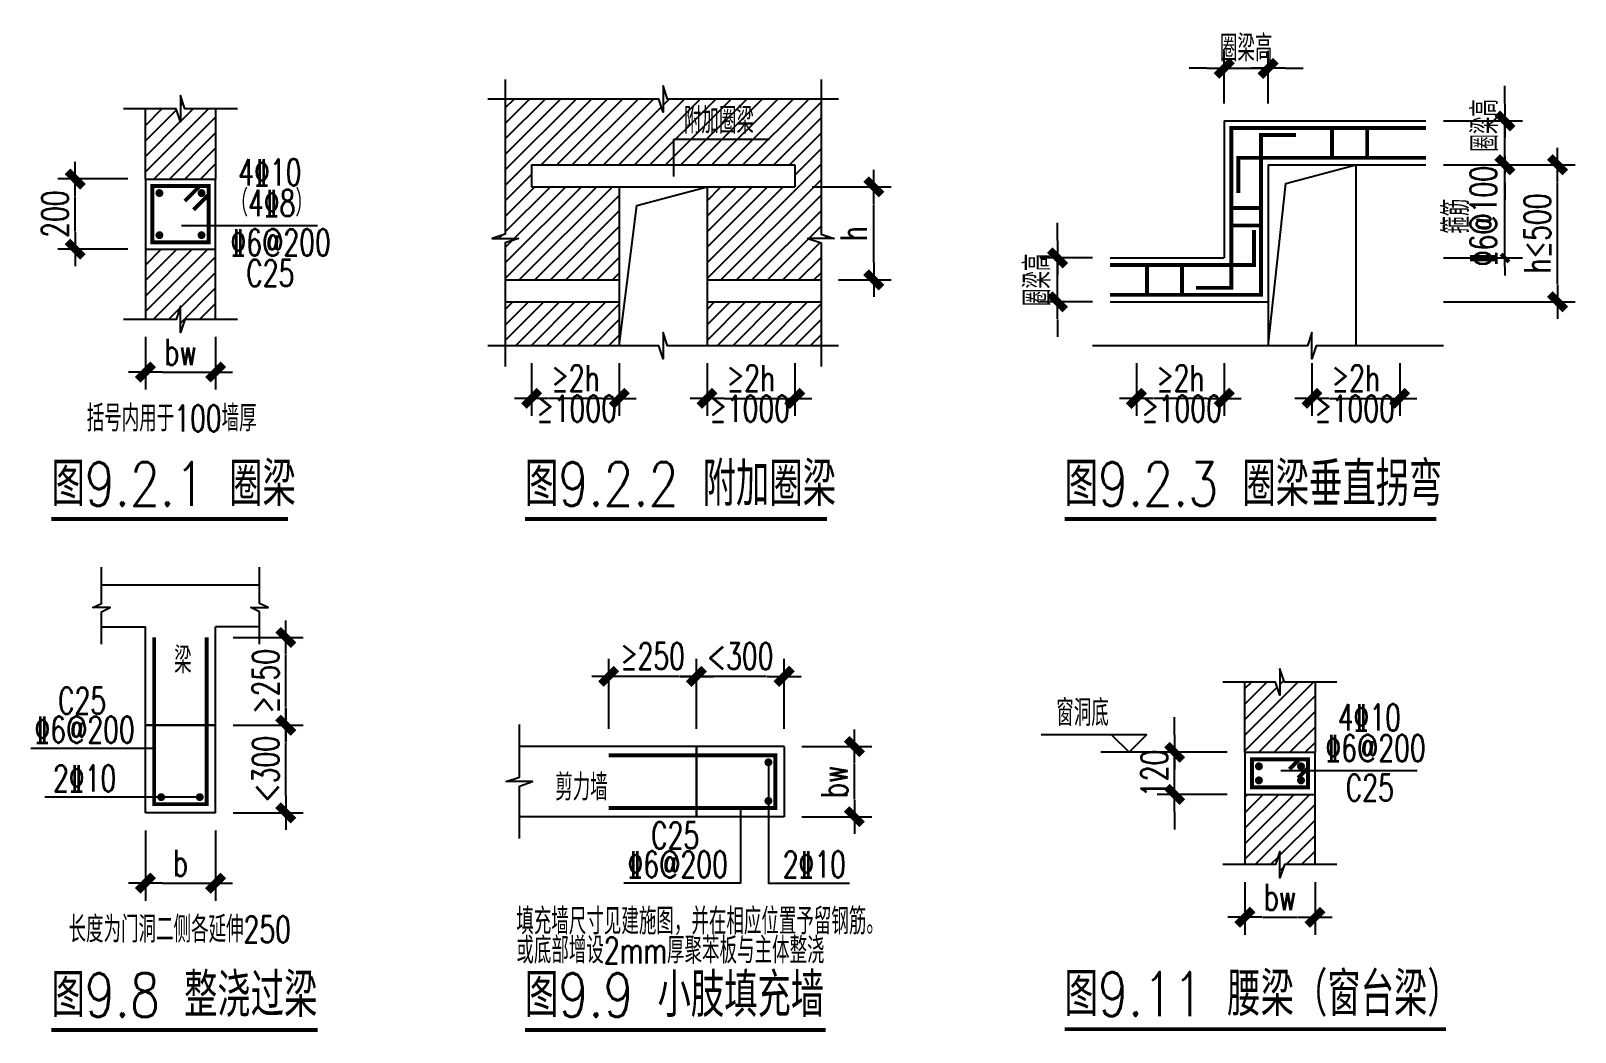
# Model space of a CAD drawing. Extents: x 497777 to 784122, y -229332 to 980813.
# Drawn here: x 541518 to 559120, y 649700 to 661110 of the extents above; entities that cross this region are included whole.
import ezdxf
from ezdxf.enums import TextEntityAlignment as Align

# ---------------------------------------------------------------- set-up
doc = ezdxf.new("R2010")
doc.units = 0
doc.header["$LTSCALE"] = 1000
doc.header["$MEASUREMENT"] = 0
for name, color, linetype in [('S-BG', 131, 'Continuous'), ('S-DIM', 81, 'Continuous'), ('S-DONUT', 11, 'Continuous'), ('S-GJ', 6, 'Continuous'), ('S-HATCH1-W', 252, 'Continuous'), ('S-SGJ', 21, 'Continuous'), ('S-SHAPE', 51, 'Continuous'), ('S-SHAPE1', 165, 'Continuous'), ('S-TEXT', 211, 'Continuous')]:
    doc.layers.add(name, color=color, linetype=linetype)
doc.styles.add('SS1', font='tj-romans1.shx', dxfattribs={"width": 0.7, "bigfont": 'tj-hztxt1.shx'})
doc.dimstyles.new('S-25-100A', dxfattribs={"dimscale": 100, "dimtxt": 3, "dimasz": 2, "dimexe": 2, "dimexo": 2, "dimgap": 0.8, "dimtad": 1, "dimdec": 0, "dimlfac": 0.25, "dimzin": 0, "dimdsep": 46, "dimtxsty": 'SS1', "dimblk1": 'TT', "dimblk2": 'TT', "dimsah": 1, "dimcen": 1, "dimclrd": 256, "dimclre": 256, "dimclrt": 256, "dimadec": 0, "dimazin": 0, "dimtfac": 1, "dimtdec": 0, "dimtix": 1, "dimtmove": 2, "dimatfit": 0, "dimldrblk": 'TT', "dimfxl": 2, "dimtolj": 1, "dimtzin": 0, "dimarcsym": 0})

# ---------------------------------------------------------------- blocks, each defined once
blk = doc.blocks.new('TT')
blk.add_line((-0.969, 0), (0.969, 0))
at = {"const_width": 0.45}
blk.add_lwpolyline([(-0.442, -0.442), (0.442, 0.442)], dxfattribs=at)
blk = doc.blocks.new('*D79')
at = {"layer": 'Defpoints', "color": 0, "transparency": 16777216}
for p in [(549104, 653754), (549104, 652954), (550104, 652954)]:
    blk.add_point(p, dxfattribs=at)
at = {"layer": 'S-DIM', "lineweight": -2, "transparency": 16777216}
for p, q in [((549104, 653154), (549104, 653954)), ((550104, 653154), (550104, 653954)), ((549904, 653754), (549304, 653754))]:
    blk.add_line(p, q, dxfattribs=at)
at = {"layer": 'S-DIM', "lineweight": -2, "transparency": 16777216, "xscale": 200, "yscale": 200, "zscale": 200, "rotation": 180}
blk.add_blockref('TT', (549104, 653754), dxfattribs=at)
at = {"layer": 'S-DIM', "lineweight": -2, "transparency": 16777216, "xscale": 200, "yscale": 200, "zscale": 200}
blk.add_blockref('TT', (550104, 653754), dxfattribs=at)
at = {"layer": 'S-DIM', "transparency": 16777216, "insert": (549604, 653984), "char_height": 300, "attachment_point": 5, "style": 'SS1'}
blk.add_mtext('\\A1;<300', dxfattribs=at)
blk = doc.blocks.new('*D80')
at = {"layer": 'Defpoints', "color": 0, "transparency": 16777216}
for p in [(548104, 653754), (548104, 652954), (549104, 652954)]:
    blk.add_point(p, dxfattribs=at)
at = {"layer": 'S-DIM', "lineweight": -2, "transparency": 16777216}
for p, q in [((548104, 653154), (548104, 653954)), ((549104, 653154), (549104, 653954)), ((548904, 653754), (548304, 653754))]:
    blk.add_line(p, q, dxfattribs=at)
at = {"layer": 'S-DIM', "lineweight": -2, "transparency": 16777216, "xscale": 200, "yscale": 200, "zscale": 200, "rotation": 180}
blk.add_blockref('TT', (548104, 653754), dxfattribs=at)
at = {"layer": 'S-DIM', "lineweight": -2, "transparency": 16777216, "xscale": 200, "yscale": 200, "zscale": 200}
blk.add_blockref('TT', (549104, 653754), dxfattribs=at)
at = {"layer": 'S-DIM', "transparency": 16777216, "insert": (548604, 653984), "char_height": 300, "attachment_point": 5, "style": 'SS1'}
blk.add_mtext('\\A1;\x9e250', dxfattribs=at)
blk = doc.blocks.new('*D81')
at = {"layer": 'Defpoints', "color": 0, "transparency": 16777216}
for p in [(550104, 652954), (550904, 652954), (550104, 652154)]:
    blk.add_point(p, dxfattribs=at)
at = {"layer": 'S-DIM', "lineweight": -2, "transparency": 16777216}
for p, q in [((550304, 652954), (551104, 652954)), ((550904, 652354), (550904, 652754)), ((550304, 652154), (551104, 652154))]:
    blk.add_line(p, q, dxfattribs=at)
at = {"layer": 'S-DIM', "lineweight": -2, "transparency": 16777216, "xscale": 200, "yscale": 200, "zscale": 200}
for p, rotation in [((550904, 652954), 90), ((550904, 652154), 270)]:
    blk.add_blockref('TT', p, dxfattribs=dict(at, rotation=rotation))
at = {"layer": 'S-DIM', "transparency": 16777216, "insert": (550674, 652554), "char_height": 300, "attachment_point": 5, "rotation": 90, "style": 'SS1'}
blk.add_mtext('\\A1;bw', dxfattribs=at)
blk = doc.blocks.new('*D82')
at = {"layer": 'Defpoints', "color": 0, "transparency": 16777216}
for p in [(542023, 659422), (542823, 659422), (542823, 658622)]:
    blk.add_point(p, dxfattribs=at)
at = {"layer": 'S-DIM', "lineweight": -2, "transparency": 16777216}
for p, q in [((542623, 659422), (541823, 659422)), ((542023, 658822), (542023, 659222)), ((542623, 658622), (541823, 658622))]:
    blk.add_line(p, q, dxfattribs=at)
at = {"layer": 'S-DIM', "lineweight": -2, "transparency": 16777216, "xscale": 200, "yscale": 200, "zscale": 200}
for p, rotation in [((542023, 659422), 90), ((542023, 658622), 270)]:
    blk.add_blockref('TT', p, dxfattribs=dict(at, rotation=rotation))
at = {"layer": 'S-DIM', "transparency": 16777216, "insert": (541793, 659022), "char_height": 300, "attachment_point": 5, "rotation": 90, "style": 'SS1'}
blk.add_mtext('\\A1;200', dxfattribs=at)
blk = doc.blocks.new('*D83')
at = {"layer": 'Defpoints', "color": 0, "transparency": 16777216}
for p in [(542823, 657822), (543623, 657822), (543623, 657222)]:
    blk.add_point(p, dxfattribs=at)
at = {"layer": 'S-DIM', "lineweight": -2, "transparency": 16777216}
for p, q in [((542823, 657622), (542823, 657022)), ((543623, 657622), (543623, 657022)), ((543023, 657222), (543423, 657222))]:
    blk.add_line(p, q, dxfattribs=at)
at = {"layer": 'S-DIM', "lineweight": -2, "transparency": 16777216, "xscale": 200, "yscale": 200, "zscale": 200, "rotation": 180}
blk.add_blockref('TT', (542823, 657222), dxfattribs=at)
at = {"layer": 'S-DIM', "lineweight": -2, "transparency": 16777216, "xscale": 200, "yscale": 200, "zscale": 200}
blk.add_blockref('TT', (543623, 657222), dxfattribs=at)
at = {"layer": 'S-DIM', "transparency": 16777216, "insert": (543223, 657452), "char_height": 300, "attachment_point": 5, "style": 'SS1'}
blk.add_mtext('\\A1;bw', dxfattribs=at)
blk = doc.blocks.new('*D84')
at = {"layer": 'Defpoints', "color": 0, "transparency": 16777216}
for p in [(550225, 659333), (551125, 659333), (550525, 658272)]:
    blk.add_point(p, dxfattribs=at)
at = {"layer": 'S-DIM', "lineweight": -2, "transparency": 16777216}
for p, q in [((550425, 659333), (551325, 659333)), ((551125, 658472), (551125, 659133)), ((550725, 658272), (551325, 658272))]:
    blk.add_line(p, q, dxfattribs=at)
at = {"layer": 'S-DIM', "lineweight": -2, "transparency": 16777216, "xscale": 200, "yscale": 200, "zscale": 200}
for p, rotation in [((551125, 659333), 90), ((551125, 658272), 270)]:
    blk.add_blockref('TT', p, dxfattribs=dict(at, rotation=rotation))
at = {"layer": 'S-DIM', "transparency": 16777216, "insert": (550895, 658802), "char_height": 300, "attachment_point": 5, "rotation": 90, "style": 'SS1'}
blk.add_mtext('\\A1;h', dxfattribs=at)
blk = doc.blocks.new('*D85')
at = {"layer": 'Defpoints', "color": 0, "transparency": 16777216}
for p in [(549225, 657522), (550225, 657522), (550225, 656922)]:
    blk.add_point(p, dxfattribs=at)
at = {"layer": 'S-DIM', "lineweight": -2, "transparency": 16777216}
for p, q in [((549225, 657322), (549225, 656722)), ((550225, 657322), (550225, 656722)), ((549425, 656922), (550025, 656922))]:
    blk.add_line(p, q, dxfattribs=at)
at = {"layer": 'S-DIM', "lineweight": -2, "transparency": 16777216, "xscale": 200, "yscale": 200, "zscale": 200, "rotation": 180}
blk.add_blockref('TT', (549225, 656922), dxfattribs=at)
at = {"layer": 'S-DIM', "lineweight": -2, "transparency": 16777216, "xscale": 200, "yscale": 200, "zscale": 200}
blk.add_blockref('TT', (550225, 656922), dxfattribs=at)
at = {"layer": 'S-DIM', "transparency": 16777216, "insert": (549725, 657152), "char_height": 300, "attachment_point": 5, "style": 'SS1'}
blk.add_mtext('\\A1;\x9e2h', dxfattribs=at)
blk = doc.blocks.new('*D86')
at = {"layer": 'Defpoints', "color": 0, "transparency": 16777216}
for p in [(547225, 657522), (548225, 657522), (547225, 656922)]:
    blk.add_point(p, dxfattribs=at)
at = {"layer": 'S-DIM', "lineweight": -2, "transparency": 16777216}
for p, q in [((547225, 657322), (547225, 656722)), ((548225, 657322), (548225, 656722)), ((548025, 656922), (547425, 656922))]:
    blk.add_line(p, q, dxfattribs=at)
at = {"layer": 'S-DIM', "lineweight": -2, "transparency": 16777216, "xscale": 200, "yscale": 200, "zscale": 200, "rotation": 180}
blk.add_blockref('TT', (547225, 656922), dxfattribs=at)
at = {"layer": 'S-DIM', "lineweight": -2, "transparency": 16777216, "xscale": 200, "yscale": 200, "zscale": 200}
blk.add_blockref('TT', (548225, 656922), dxfattribs=at)
at = {"layer": 'S-DIM', "transparency": 16777216, "insert": (547725, 657152), "char_height": 300, "attachment_point": 5, "style": 'SS1'}
blk.add_mtext('\\A1;\x9e2h', dxfattribs=at)
blk = doc.blocks.new('*D89')
at = {"layer": 'Defpoints', "color": 0, "transparency": 16777216}
for p in [(556120, 657522), (557120, 657522), (557120, 656922)]:
    blk.add_point(p, dxfattribs=at)
at = {"layer": 'S-DIM', "lineweight": -2, "transparency": 16777216}
for p, q in [((556120, 657322), (556120, 656722)), ((557120, 657322), (557120, 656722)), ((556320, 656922), (556920, 656922))]:
    blk.add_line(p, q, dxfattribs=at)
at = {"layer": 'S-DIM', "lineweight": -2, "transparency": 16777216, "xscale": 200, "yscale": 200, "zscale": 200, "rotation": 180}
blk.add_blockref('TT', (556120, 656922), dxfattribs=at)
at = {"layer": 'S-DIM', "lineweight": -2, "transparency": 16777216, "xscale": 200, "yscale": 200, "zscale": 200}
blk.add_blockref('TT', (557120, 656922), dxfattribs=at)
at = {"layer": 'S-DIM', "transparency": 16777216, "insert": (556620, 657152), "char_height": 300, "attachment_point": 5, "style": 'SS1'}
blk.add_mtext('\\A1;\x9e2h', dxfattribs=at)
blk = doc.blocks.new('*D90')
at = {"layer": 'Defpoints', "color": 0, "transparency": 16777216}
for p in [(554120, 657522), (555120, 657522), (554120, 656922)]:
    blk.add_point(p, dxfattribs=at)
at = {"layer": 'S-DIM', "lineweight": -2, "transparency": 16777216}
for p, q in [((554120, 657322), (554120, 656722)), ((555120, 657322), (555120, 656722)), ((554920, 656922), (554320, 656922))]:
    blk.add_line(p, q, dxfattribs=at)
at = {"layer": 'S-DIM', "lineweight": -2, "transparency": 16777216, "xscale": 200, "yscale": 200, "zscale": 200, "rotation": 180}
blk.add_blockref('TT', (554120, 656922), dxfattribs=at)
at = {"layer": 'S-DIM', "lineweight": -2, "transparency": 16777216, "xscale": 200, "yscale": 200, "zscale": 200}
blk.add_blockref('TT', (555120, 656922), dxfattribs=at)
at = {"layer": 'S-DIM', "transparency": 16777216, "insert": (554620, 657152), "char_height": 300, "attachment_point": 5, "style": 'SS1'}
blk.add_mtext('\\A1;\x9e2h', dxfattribs=at)
blk = doc.blocks.new('*D91')
at = {"layer": 'Defpoints', "color": 0, "transparency": 16777216}
for p in [(553220, 658522), (553820, 658522), (553820, 658022)]:
    blk.add_point(p, dxfattribs=at)
at = {"layer": 'S-DIM', "lineweight": -2, "transparency": 16777216}
for p, q in [((553220, 658722), (553220, 658922)), ((553620, 658522), (553020, 658522)), ((553220, 658022), (553220, 658522)), ((553620, 658022), (553020, 658022)), ((553220, 657822), (553220, 657622))]:
    blk.add_line(p, q, dxfattribs=at)
at = {"layer": 'S-DIM', "lineweight": -2, "transparency": 16777216, "xscale": 200, "yscale": 200, "zscale": 200}
for p, rotation in [((553220, 658522), 270), ((553220, 658022), 90)]:
    blk.add_blockref('TT', p, dxfattribs=dict(at, rotation=rotation))
at = {"layer": 'S-DIM', "transparency": 16777216, "insert": (552990, 658272), "char_height": 300, "attachment_point": 5, "rotation": 90, "style": 'SS1'}
blk.add_mtext('\\A1;圈梁高', dxfattribs=at)
blk = doc.blocks.new('*D92')
at = {"layer": 'Defpoints', "color": 0, "transparency": 16777216}
for p in [(555620, 660683), (555120, 660083), (555620, 660083)]:
    blk.add_point(p, dxfattribs=at)
at = {"layer": 'S-DIM', "lineweight": -2, "transparency": 16777216}
for p, q in [((555120, 660283), (555120, 660883)), ((555620, 660283), (555620, 660883)), ((554920, 660683), (554720, 660683)), ((555120, 660683), (555620, 660683)), ((555820, 660683), (556020, 660683))]:
    blk.add_line(p, q, dxfattribs=at)
at = {"layer": 'S-DIM', "lineweight": -2, "transparency": 16777216, "xscale": 200, "yscale": 200, "zscale": 200}
blk.add_blockref('TT', (555120, 660683), dxfattribs=at)
at = {"layer": 'S-DIM', "lineweight": -2, "transparency": 16777216, "xscale": 200, "yscale": 200, "zscale": 200, "rotation": 180}
blk.add_blockref('TT', (555620, 660683), dxfattribs=at)
at = {"layer": 'S-DIM', "transparency": 16777216, "insert": (555370, 660913), "char_height": 300, "attachment_point": 5, "style": 'SS1'}
blk.add_mtext('\\A1;圈梁高', dxfattribs=at)
blk = doc.blocks.new('*D93')
at = {"layer": 'Defpoints', "color": 0, "transparency": 16777216}
for p in [(557420, 660083), (558320, 660083), (557420, 659583)]:
    blk.add_point(p, dxfattribs=at)
at = {"layer": 'S-DIM', "lineweight": -2, "transparency": 16777216}
for p, q in [((558320, 660283), (558320, 660483)), ((557620, 660083), (558520, 660083)), ((558320, 659583), (558320, 660083)), ((557620, 659583), (558520, 659583)), ((558320, 659383), (558320, 659183))]:
    blk.add_line(p, q, dxfattribs=at)
at = {"layer": 'S-DIM', "lineweight": -2, "transparency": 16777216, "xscale": 200, "yscale": 200, "zscale": 200}
for p, rotation in [((558320, 660083), 270), ((558320, 659583), 90)]:
    blk.add_blockref('TT', p, dxfattribs=dict(at, rotation=rotation))
at = {"layer": 'S-DIM', "transparency": 16777216, "insert": (558090, 660033), "char_height": 300, "attachment_point": 5, "rotation": 90, "style": 'SS1'}
blk.add_mtext('\\A1;圈梁高', dxfattribs=at)
blk = doc.blocks.new('*D94')
at = {"layer": 'Defpoints', "color": 0, "transparency": 16777216}
for p in [(558120, 659583), (558920, 659583), (557420, 658022)]:
    blk.add_point(p, dxfattribs=at)
at = {"layer": 'S-DIM', "lineweight": -2, "transparency": 16777216}
for p, q in [((558320, 659583), (559120, 659583)), ((558920, 658222), (558920, 659383)), ((557620, 658022), (559120, 658022))]:
    blk.add_line(p, q, dxfattribs=at)
at = {"layer": 'S-DIM', "lineweight": -2, "transparency": 16777216, "xscale": 200, "yscale": 200, "zscale": 200}
for p, rotation in [((558920, 659583), 90), ((558920, 658022), 270)]:
    blk.add_blockref('TT', p, dxfattribs=dict(at, rotation=rotation))
at = {"layer": 'S-DIM', "transparency": 16777216, "insert": (558690, 658802), "char_height": 300, "attachment_point": 5, "rotation": 90, "style": 'SS1'}
blk.add_mtext('\\A1;h\x9d500', dxfattribs=at)
blk = doc.blocks.new('*D95')
at = {"layer": 'Defpoints', "color": 0, "transparency": 16777216}
for p in [(554555, 652888), (555355, 652888), (555355, 652408)]:
    blk.add_point(p, dxfattribs=at)
at = {"layer": 'S-DIM', "lineweight": -2, "transparency": 16777216}
for p, q in [((554555, 653088), (554555, 653288)), ((555155, 652888), (554355, 652888)), ((554555, 652408), (554555, 652888)), ((555155, 652408), (554355, 652408)), ((554555, 652208), (554555, 652008))]:
    blk.add_line(p, q, dxfattribs=at)
at = {"layer": 'S-DIM', "lineweight": -2, "transparency": 16777216, "xscale": 200, "yscale": 200, "zscale": 200}
for p, rotation in [((554555, 652888), 270), ((554555, 652408), 90)]:
    blk.add_blockref('TT', p, dxfattribs=dict(at, rotation=rotation))
at = {"layer": 'S-DIM', "transparency": 16777216, "insert": (554325, 652648), "char_height": 300, "attachment_point": 5, "rotation": 90, "style": 'SS1'}
blk.add_mtext('\\A1;120', dxfattribs=at)
blk = doc.blocks.new('*D96')
at = {"layer": 'Defpoints', "color": 0, "transparency": 16777216}
for p in [(555355, 651608), (556155, 651608), (556155, 651008)]:
    blk.add_point(p, dxfattribs=at)
at = {"layer": 'S-DIM', "lineweight": -2, "transparency": 16777216}
for p, q in [((555355, 651408), (555355, 650808)), ((556155, 651408), (556155, 650808)), ((555555, 651008), (555955, 651008))]:
    blk.add_line(p, q, dxfattribs=at)
at = {"layer": 'S-DIM', "lineweight": -2, "transparency": 16777216, "xscale": 200, "yscale": 200, "zscale": 200, "rotation": 180}
blk.add_blockref('TT', (555355, 651008), dxfattribs=at)
at = {"layer": 'S-DIM', "lineweight": -2, "transparency": 16777216, "xscale": 200, "yscale": 200, "zscale": 200}
blk.add_blockref('TT', (556155, 651008), dxfattribs=at)
at = {"layer": 'S-DIM', "transparency": 16777216, "insert": (555755, 651238), "char_height": 300, "attachment_point": 5, "style": 'SS1'}
blk.add_mtext('\\A1;bw', dxfattribs=at)
blk = doc.blocks.new('*D97')
at = {"layer": 'Defpoints', "color": 0, "transparency": 16777216}
for p in [(543623, 653197), (544423, 653197), (543623, 652197)]:
    blk.add_point(p, dxfattribs=at)
at = {"layer": 'S-DIM', "lineweight": -2, "transparency": 16777216}
for p, q in [((543823, 653197), (544623, 653197)), ((544423, 652397), (544423, 652997)), ((543823, 652197), (544623, 652197))]:
    blk.add_line(p, q, dxfattribs=at)
at = {"layer": 'S-DIM', "lineweight": -2, "transparency": 16777216, "xscale": 200, "yscale": 200, "zscale": 200}
for p, rotation in [((544423, 653197), 90), ((544423, 652197), 270)]:
    blk.add_blockref('TT', p, dxfattribs=dict(at, rotation=rotation))
at = {"layer": 'S-DIM', "transparency": 16777216, "insert": (544193, 652697), "char_height": 300, "attachment_point": 5, "rotation": 90, "style": 'SS1'}
blk.add_mtext('\\A1;<300', dxfattribs=at)
blk = doc.blocks.new('*D98')
at = {"layer": 'Defpoints', "color": 0, "transparency": 16777216}
for p in [(543623, 654197), (544423, 654197), (543623, 653197)]:
    blk.add_point(p, dxfattribs=at)
at = {"layer": 'S-DIM', "lineweight": -2, "transparency": 16777216}
for p, q in [((543823, 654197), (544623, 654197)), ((544423, 653397), (544423, 653997)), ((543823, 653197), (544623, 653197))]:
    blk.add_line(p, q, dxfattribs=at)
at = {"layer": 'S-DIM', "lineweight": -2, "transparency": 16777216, "xscale": 200, "yscale": 200, "zscale": 200}
for p, rotation in [((544423, 654197), 90), ((544423, 653197), 270)]:
    blk.add_blockref('TT', p, dxfattribs=dict(at, rotation=rotation))
at = {"layer": 'S-DIM', "transparency": 16777216, "insert": (544193, 653697), "char_height": 300, "attachment_point": 5, "rotation": 90, "style": 'SS1'}
blk.add_mtext('\\A1;\x9e250', dxfattribs=at)
blk = doc.blocks.new('*D99')
at = {"layer": 'Defpoints', "color": 0, "transparency": 16777216}
for p in [(542823, 652197), (543623, 652197), (543623, 651397)]:
    blk.add_point(p, dxfattribs=at)
at = {"layer": 'S-DIM', "lineweight": -2, "transparency": 16777216}
for p, q in [((542823, 651997), (542823, 651197)), ((543623, 651997), (543623, 651197)), ((543023, 651397), (543423, 651397))]:
    blk.add_line(p, q, dxfattribs=at)
at = {"layer": 'S-DIM', "lineweight": -2, "transparency": 16777216, "xscale": 200, "yscale": 200, "zscale": 200, "rotation": 180}
blk.add_blockref('TT', (542823, 651397), dxfattribs=at)
at = {"layer": 'S-DIM', "lineweight": -2, "transparency": 16777216, "xscale": 200, "yscale": 200, "zscale": 200}
blk.add_blockref('TT', (543623, 651397), dxfattribs=at)
at = {"layer": 'S-DIM', "transparency": 16777216, "insert": (543223, 651627), "char_height": 300, "attachment_point": 5, "style": 'SS1'}
blk.add_mtext('\\A1;b', dxfattribs=at)

msp = doc.modelspace()

# ---------------------------------------------------------------- hatches: boundary and pattern name
at = {"layer": 'S-HATCH1-W'}
h = msp.add_hatch(dxfattribs=at)
h.set_pattern_fill('ANSI31', color=256, scale=1000, style=0)
h.set_pattern_definition([(45, (-269241.27, 431672.2), (-88.388348, 88.388348), [])])
h.paths.add_polyline_path([(550224.6, 659582.8), (550224.6, 659332.8), (549224.6, 659332.8), (549224.6, 658271.5), (550524.6, 658271.5), (550524.6, 658693.8), (550374.6, 658743.8), (550674.6, 658743.8), (550524.6, 658793.8), (550524.6, 660332.8), (548774.6, 660332.8), (548724.6, 660482.8), (548724.6, 660182.8), (548674.6, 660332.8), (546924.6, 660332.8), (546924.6, 658793.8), (546774.6, 658743.8), (547074.6, 658743.8), (546924.6, 658693.8), (546924.6, 658271.5), (548224.6, 658271.5), (548224.6, 659332.8), (547224.6, 659332.8), (547224.6, 659582.8)])
h.paths.add_polyline_path([(546924.6, 658021.5), (546924.6, 657521.5), (548224.6, 657521.5), (548224.6, 658021.5)])
h.paths.add_polyline_path([(550524.6, 657521.5), (550524.6, 658021.5), (549224.6, 658021.5), (549224.6, 657521.5)])
h.paths.add_polyline_path([(548911, 659870.4), (549861.1, 659870.4), (549861.1, 660309.7), (548911, 660309.7)], flags=24)
h = msp.add_hatch(dxfattribs=at)
h.set_pattern_fill('ANSI31', color=256, scale=1000, style=0)
h.set_pattern_definition([(45, (-269607.4, 431672.2), (-88.388348, 88.388348), [])])
h.paths.add_polyline_path([(543222.7, 660371.5), (543222.7, 660071.5), (543172.7, 660221.5), (542822.7, 660221.5), (542822.7, 659421.5), (543622.7, 659421.5), (543622.7, 660221.5), (543272.7, 660221.5)])
h.paths.add_polyline_path([(543222.7, 657971.5), (543222.7, 657671.5), (543272.7, 657821.5), (543622.7, 657821.5), (543622.7, 658621.5), (542822.7, 658621.5), (542822.7, 657821.5), (543172.7, 657821.5)])
h = msp.add_hatch(dxfattribs=at)
h.set_pattern_fill('ANSI31', color=256, scale=1000, style=0)
h.set_pattern_definition([(45, (-268864.72, 431672.2), (-88.388348, 88.388348), [])])
h.paths.add_polyline_path([(556155.2, 652888.4), (556155.2, 653688.4), (555805.2, 653688.4), (555755.2, 653838.4), (555755.2, 653538.4), (555705.2, 653688.4), (555355.2, 653688.4), (555355.2, 652888.4)])
h.paths.add_polyline_path([(555755.2, 651758.4), (555755.2, 651458.4), (555805.2, 651608.4), (556155.2, 651608.4), (556155.2, 652408.4), (555355.2, 652408.4), (555355.2, 651608.4), (555705.2, 651608.4)])

# ---------------------------------------------------------------- linework, layer by layer
at = {"layer": 'S-BG'}
msp.add_line((554355.2, 652888.4), (553715.2, 652888.4), dxfattribs=at)
at = {"layer": 'S-BG', "elevation": 0}
msp.add_lwpolyline([(553835.2, 653088.4), (554035.2, 652888.4), (554235.2, 653088.4), (553035.2, 653088.4)], dxfattribs=at)
at = {"layer": 'S-DIM'}
for p, q in [((558319.6, 659682.8), (558319.6, 659782.8)), ((557619.6, 659582.8), (558519.6, 659582.8)), ((558319.6, 658521.5), (558319.6, 659582.8)), ((557619.6, 658521.5), (558519.6, 658521.5)), ((558319.6, 658421.5), (558319.6, 658321.5))]:
    msp.add_line(p, q, dxfattribs=at)
at = {"layer": 'S-DONUT', "const_width": 45}
for points in [[(542982.7, 659284, -1), (542982.7, 659239, -1)], [(543462.7, 659284, 1), (543462.7, 659239, 1)], [(542982.7, 658759, 1), (542982.7, 658804, 1)], [(543462.7, 658759, -1), (543462.7, 658804, -1)], [(549924.4, 652796.7, 1), (549924.4, 652751.7, 1)], [(555515.2, 652750.9, -1), (555515.2, 652705.9, -1)], [(555995.2, 652750.9, 1), (555995.2, 652705.9, 1)], [(555515.2, 652545.9, 1), (555515.2, 652590.9, 1)], [(555995.2, 652545.9, -1), (555995.2, 652590.9, -1)], [(542980.2, 652377.5, -1), (543025.2, 652377.5, -1)], [(543465.2, 652377.5, 1), (543420.2, 652377.5, 1)], [(549924.4, 652311.7, -1), (549924.4, 652356.7, -1)]]:
    msp.add_lwpolyline(points, format="xyb", close=True, dxfattribs=at)
at = {"layer": 'S-GJ', "const_width": 45}
for points in [[(555939.6, 659922.8), (555539.6, 659922.8), (555539.6, 658101.5), (553819.6, 658101.5)], [(557419.6, 660002.8), (555199.6, 660002.8), (555199.6, 658181.5), (554799.6, 658181.5)], [(556349.6, 659662.8), (556349.6, 660002.8)], [(556749.6, 659662.8), (556749.6, 660002.8)], [(557419.6, 659662.8), (555279.6, 659662.8), (555279.6, 659262.8)], [(542902.7, 659341.5), (542902.7, 658701.5), (543542.7, 658701.5), (543542.7, 659341.5), (542902.7, 659341.5)], [(543273, 659171.8), (543442.7, 659341.5)], [(543373, 659071.8), (543542.7, 659241.5)], [(555199.6, 659092.1), (555539.6, 659092.1)], [(555459.6, 658841.5), (555459.6, 658441.5), (553819.6, 658441.5)], [(555199.6, 658892.1), (555539.6, 658892.1)], [(554239.6, 658441.5), (554239.6, 658101.5)], [(554639.6, 658441.5), (554639.6, 658101.5)], [(543522.7, 654197.5), (543522.7, 652297.5), (542922.7, 652297.5), (542922.7, 654197.5)], [(548104.4, 652854.2), (550004.4, 652854.2), (550004.4, 652254.2), (548104.4, 652254.2)], [(555435.2, 652808.4), (555435.2, 652488.4), (556075.2, 652488.4), (556075.2, 652808.4), (555435.2, 652808.4)], [(555862.1, 652695.3), (555975.2, 652808.4)], [(555962.1, 652595.3), (556075.2, 652708.4)]]:
    msp.add_lwpolyline(points, dxfattribs=at)
at = {"layer": 'S-SGJ'}
for p, q in [((548844.9, 659452.1), (548844.9, 659875.1)), ((548844.9, 659875.1), (549936.2, 659875.1)), ((543234, 658892.7), (544785.3, 658892.7)), ((542922.7, 652933.3), (541517.6, 652933.3)), ((555766.5, 652679.5), (557317.8, 652679.5)), ((543442.7, 652377.5), (541678.3, 652377.5))]:
    msp.add_line(p, q, dxfattribs=at)
for points in [[(549924.4, 652774.2), (549924.4, 651397.5), (550850.5, 651397.5)], [(549604.4, 652254.2), (549604.4, 651397.5), (548278, 651397.5)]]:
    msp.add_lwpolyline(points, dxfattribs=at)
at = {"layer": 'S-SHAPE'}
for p, q in [((555119.6, 660082.8), (557419.6, 660082.8)), ((555119.6, 660082.8), (555119.6, 658521.5)), ((547224.6, 659582.8), (550224.6, 659582.8)), ((547224.6, 659582.8), (547224.6, 659332.8)), ((550224.6, 659582.8), (550224.6, 659332.8)), ((555619.6, 659582.8), (557419.6, 659582.8)), ((555619.6, 659582.8), (555619.6, 657521.5)), ((556619.6, 659582.8), (556619.6, 657521.5)), ((542822.7, 659421.5), (542822.7, 658621.5)), ((542822.7, 659421.5), (543622.7, 659421.5)), ((543622.7, 658621.5), (543622.7, 659421.5)), ((547224.6, 659332.8), (550224.6, 659332.8)), ((548224.6, 659332.8), (548224.6, 657521.5)), ((549224.6, 659332.8), (549224.6, 657521.5)), ((542822.7, 658621.5), (543622.7, 658621.5)), ((553819.6, 658521.5), (555119.6, 658521.5)), ((546924.6, 658271.5), (548224.6, 658271.5)), ((549224.6, 658271.5), (550524.6, 658271.5)), ((546924.6, 658021.5), (548224.6, 658021.5)), ((549224.6, 658021.5), (550524.6, 658021.5)), ((553819.6, 658021.5), (555619.6, 658021.5)), ((542322.7, 654797.5), (544122.7, 654797.5)), ((542322.7, 654317.5), (542822.7, 654317.5)), ((542822.7, 653197.5), (542822.7, 654317.5)), ((543622.7, 653197.5), (543622.7, 654317.5)), ((544122.7, 654317.5), (543622.7, 654317.5)), ((543622.7, 653197.5), (542822.7, 653197.5)), ((542822.7, 653197.5), (543622.7, 653197.5)), ((542822.7, 652197.5), (542822.7, 653197.5)), ((543622.7, 652197.5), (543622.7, 653197.5)), ((549104.4, 652954.2), (547086.9, 652954.2)), ((549104.4, 652954.2), (549104.4, 652154.2)), ((549104.4, 652154.2), (549104.4, 652954.2)), ((550104.4, 652954.2), (549104.4, 652954.2)), ((550104.4, 652954.2), (550104.4, 652154.2)), ((555355.2, 652888.4), (555355.2, 652408.4)), ((555355.2, 652888.4), (556155.2, 652888.4)), ((556155.2, 652408.4), (556155.2, 652888.4)), ((555355.2, 652408.4), (556155.2, 652408.4)), ((543622.7, 652197.5), (542822.7, 652197.5)), ((549104.4, 652154.2), (547086.9, 652154.2)), ((550104.4, 652154.2), (549104.4, 652154.2))]:
    msp.add_line(p, q, dxfattribs=at)
at = {"layer": 'S-SHAPE1'}
for p, q in [((542822.7, 659421.5), (542822.7, 660221.5)), ((543622.7, 660221.5), (543622.7, 659421.5)), ((542822.7, 658621.5), (542822.7, 657821.5)), ((543622.7, 657821.5), (543622.7, 658621.5)), ((555355.2, 652888.4), (555355.2, 653688.4)), ((556155.2, 653688.4), (556155.2, 652888.4)), ((555355.2, 652408.4), (555355.2, 651608.4)), ((556155.2, 651608.4), (556155.2, 652408.4))]:
    msp.add_line(p, q, dxfattribs=at)
for points in [[(550724.6, 660332.8), (548774.6, 660332.8), (548724.6, 660482.8), (548724.6, 660182.8), (548674.6, 660332.8), (546724.6, 660332.8)], [(546924.6, 660555.7), (546924.6, 658793.8), (546774.6, 658743.8), (547074.6, 658743.8), (546924.6, 658693.8), (546924.6, 657285.5)], [(550524.6, 660555.7), (550524.6, 658793.8), (550674.6, 658743.8), (550374.6, 658743.8), (550524.6, 658693.8), (550524.6, 657285.5)], [(543872.7, 660221.5), (543272.7, 660221.5), (543222.7, 660371.5), (543222.7, 660071.5), (543172.7, 660221.5), (542572.7, 660221.5)], [(555619.6, 657521.5), (555821.1, 659369), (556619.6, 659582.8)], [(548224.6, 657521.5), (548426, 659119), (549224.6, 659332.8)], [(543872.7, 657821.5), (543272.7, 657821.5), (543222.7, 657671.5), (543222.7, 657971.5), (543172.7, 657821.5), (542572.7, 657821.5)], [(550724.6, 657521.5), (548774.6, 657521.5), (548724.6, 657671.5), (548724.6, 657371.5), (548674.6, 657521.5), (546724.6, 657521.5)], [(557619.6, 657521.5), (556169.6, 657521.5), (556119.6, 657371.5), (556119.6, 657671.5), (556069.6, 657521.5), (553619.6, 657521.5)], [(542322.7, 654122), (542322.7, 654488.2), (542420.4, 654536.7), (542225.1, 654536.7), (542322.7, 654585.2), (542322.7, 655000)], [(544122.7, 654122), (544122.7, 654488.2), (544025.1, 654536.7), (544220.4, 654536.7), (544122.7, 654585.2), (544122.7, 655000)], [(556405.2, 653688.4), (555805.2, 653688.4), (555755.2, 653838.4), (555755.2, 653538.4), (555705.2, 653688.4), (555105.2, 653688.4)], [(547086.9, 651904.2), (547086.9, 652504.2), (547236.9, 652554.2), (546936.9, 652554.2), (547086.9, 652604.2), (547086.9, 653204.2)], [(556405.2, 651608.4), (555805.2, 651608.4), (555755.2, 651458.4), (555755.2, 651758.4), (555705.2, 651608.4), (555105.2, 651608.4)]]:
    msp.add_lwpolyline(points, dxfattribs=at)
at = {"layer": 'S-TEXT', "const_width": 45}
for points in [[(541751.9, 655546.1), (544448.8, 655546.1)], [(547149.1, 655546.1), (550592.3, 655546.1)], [(553300.8, 655546.1), (557539.3, 655546.1)], [(541751.9, 649722.1), (544788.1, 649722.1)], [(547149.1, 649722.1), (550577, 649722.1)], [(553300.8, 649733), (557649.5, 649733)]]:
    msp.add_lwpolyline(points, dxfattribs=at)

# ---------------------------------------------------------------- block references
at = {"layer": 'S-DIM', "xscale": 100, "yscale": 100, "zscale": 100}
for p, rotation in [((558319.6, 659582.8), 270), ((558319.6, 658521.5), 90)]:
    msp.add_blockref('TT', p, dxfattribs=dict(at, rotation=rotation))

# ---------------------------------------------------------------- texts
at = {"layer": 'S-BG', "style": 'SS1', "width": 0.7}
msp.add_text('窗洞底', height=300, dxfattribs=at).set_placement((553205.7, 653187.5))
at = {"layer": 'S-DIM', "style": 'SS1', "width": 0.7}
msp.add_text('\x996@100', height=300, rotation=90, dxfattribs=at).set_placement((558225.2, 658999.1), align=Align.CENTER)
msp.add_text('箍筋', height=300, rotation=90, dxfattribs=at).set_placement((557910.5, 658798.5))
for p in [(547738, 656655), (549711.2, 656655), (554633, 656655), (556606.2, 656655)]:
    msp.add_text('\x9e1000', height=300, dxfattribs=at).set_placement(p, align=Align.CENTER)
at = {"layer": 'S-SGJ', "style": 'SS1', "width": 0.7}
for s, p in [('附加圈梁', (548961.1, 659938.9)), ('4\x9910', (543881.5, 659348.8)), ('（4\x998）', (543793.4, 658998.8)), ('\x996@200', (543793.4, 658548.8)), ('C25', (543971.9, 658198.8)), ('括号内用于100墙厚', (542154.2, 656544.6)), ('C25', (541826.4, 653326.6)), ('4\x9910', (556414, 653135.7)), ('\x996@200', (541558.6, 652996.6)), (' \x996@200', (556129.6, 652785.7)), ('2\x9910', (541770.1, 652440.8)), ('C25', (556504.4, 652335.7)), ('C25', (548586.7, 651790.8)), ('\x996@200', (548318.9, 651460.8)), ('2\x9910', (550087.7, 651460.8)), ('填充墙尺寸见建施图，并在相应位置予留钢筋。 ', (547051.1, 650812.6)), ('长度为门洞二侧各延伸250', (541947, 650720.6)), ('或底部增设2mm厚聚苯板与主体整浇', (547051.1, 650481.1))]:
    msp.add_text(s, height=300, dxfattribs=at).set_placement(p)
for s, p in [('梁', (543250.5, 653954.1)), ('剪力墙', (547793.6, 652504.7))]:
    msp.add_text(s, height=300, dxfattribs=at).set_placement(p, align=Align.MIDDLE)
at = {"layer": 'S-TEXT', "style": 'SS1', "width": 0.8}
for s, p in [('图9.2.1 圈梁', (541751.9, 655696.1)), ('图9.2.2 附加圈梁', (547149.1, 655696.1)), ('图9.2.3 圈梁垂直拐弯', (553300.8, 655696.1)), ('图9.8 整浇过梁', (541751.9, 649872.1)), ('图9.9 小肢填充墙', (547149.1, 649872.1)), ('图9.11 腰梁（窗台梁）', (553300.8, 649883))]:
    msp.add_text(s, height=500, dxfattribs=at).set_placement(p)

# ---------------------------------------------------------------- dimensions: what is measured, and where the dimension line sits
at = {"layer": 'S-DIM'}
for base, p1, p2, text, picture, middle in [((555619.6, 660682.8), (555119.6, 660082.8), (555619.6, 660082.8), '圈梁高', '*D92', (555369.6, 660912.8)), ((543622.7, 657221.5), (542822.7, 657821.5), (543622.7, 657821.5), 'bw', '*D83', (543222.7, 657451.5)), ((550224.6, 656921.5), (549224.6, 657521.5), (550224.6, 657521.5), '\x9e2h', '*D85', (549724.6, 657151.5)), ((557119.6, 656921.5), (556119.6, 657521.5), (557119.6, 657521.5), '\x9e2h', '*D89', (556619.6, 657151.5)), ((543622.7, 651397.5), (542822.7, 652197.5), (543622.7, 652197.5), 'b', '*D99', (543222.7, 651627.5)), ((556155.2, 651008.4), (555355.2, 651608.4), (556155.2, 651608.4), 'bw', '*D96', (555755.2, 651238.4))]:
    dim = msp.add_linear_dim(base=base, p1=p1, p2=p2, text=text, dimstyle='S-25-100A', dxfattribs=at)
    dim.commit()
    dim.dimension.update_dxf_attribs({"geometry": picture, "text_midpoint": middle})
dim = msp.add_linear_dim(base=(558319.6, 660082.8), p1=(557419.6, 659582.8), p2=(557419.6, 660082.8), angle=90, text='圈梁高', dimstyle='S-25-100A', dxfattribs=at)
dim.commit()
dim.dimension.update_dxf_attribs({"geometry": '*D93', "text_midpoint": (558089.6, 660032.8), "dimtype": 160})
for base, p1, p2, angle, text, picture, middle in [((558919.6, 659582.8), (557419.6, 658021.5), (558119.6, 659582.8), 90, 'h\x9d500', '*D94', (558689.6, 658802.1)), ((551124.6, 659332.8), (550524.6, 658271.5), (550224.6, 659332.8), 90, 'h', '*D84', (550894.6, 658802.1)), ((553219.6, 658521.5), (553819.6, 658021.5), (553819.6, 658521.5), 90, '圈梁高', '*D91', (552989.6, 658271.5)), ((547224.6, 656921.5), (548224.6, 657521.5), (547224.6, 657521.5), 180, '\x9e2h', '*D86', (547724.6, 657151.5)), ((554119.6, 656921.5), (555119.6, 657521.5), (554119.6, 657521.5), 180, '\x9e2h', '*D90', (554619.6, 657151.5)), ((544422.7, 654197.5), (543622.7, 653197.5), (543622.7, 654197.5), 90, '\x9e250', '*D98', (544192.7, 653697.5)), ((548104.4, 653754.2), (549104.4, 652954.2), (548104.4, 652954.2), 180, '\x9e250', '*D80', (548604.4, 653984.2)), ((549104.4, 653754.2), (550104.4, 652954.2), (549104.4, 652954.2), 180, '<300', '*D79', (549604.4, 653984.2)), ((544422.7, 653197.5), (543622.7, 652197.5), (543622.7, 653197.5), 90, '<300', '*D97', (544192.7, 652697.5)), ((550904.4, 652954.2), (550104.4, 652154.2), (550104.4, 652954.2), 90, 'bw', '*D81', (550674.4, 652554.2))]:
    dim = msp.add_linear_dim(base=base, p1=p1, p2=p2, angle=angle, text=text, dimstyle='S-25-100A', dxfattribs=at)
    dim.commit()
    dim.dimension.update_dxf_attribs({"geometry": picture, "text_midpoint": middle})
for base, p1, p2, picture, middle in [((542022.7, 659421.5), (542822.7, 658621.5), (542822.7, 659421.5), '*D82', (541792.7, 659021.5)), ((554555.2, 652888.4), (555355.2, 652408.4), (555355.2, 652888.4), '*D95', (554325.2, 652648.4))]:
    dim = msp.add_linear_dim(base=base, p1=p1, p2=p2, angle=90, dimstyle='S-25-100A', dxfattribs=at)
    dim.commit()
    dim.dimension.update_dxf_attribs({"geometry": picture, "text_midpoint": middle})

doc.saveas('drawing.dxf')
